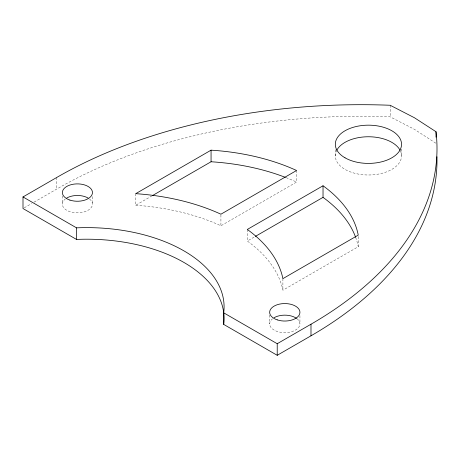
<?xml version="1.0" encoding="UTF-8"?>
<svg xmlns="http://www.w3.org/2000/svg" width="460" height="460" viewBox="0 0 460 460"><rect width="100%" height="100%" fill="white"/><g stroke="black" fill="none" stroke-linecap="round" stroke-linejoin="round"><path stroke-width="0.34" stroke-dasharray="2.3 1.72" d="M24.23 207.822L31.596 203.567M34.051 202.153L56.77 189.037A430.244 248.4 0 0 1 390.172 116.851L414.414 129.323L436.011 143.319M135.723 193.666L135.723 205.252L151.777 195.983M135.723 205.252A167.963 96.974 0 0 1 220.921 225.791L296.573 182.085L296.573 170.499M358.236 236.509L358.236 246.732L282.9 290.226A167.963 96.974 0 0 0 247.319 241.034L254.765 236.739M401.54 149.057L401.54 155.877M390.172 105.265L390.172 116.851M335.311 149.742L335.311 155.877M299.937 315.709L299.937 323.892M282.9 278.639L282.9 290.226M269.663 315.031L269.663 323.892M247.319 229.448L247.319 241.034M220.921 214.889L220.921 225.791M92.46 196.656L92.46 204.154M62.364 195.977L62.364 204.154M56.77 177.451L56.77 189.037M89.585 199.048A15.048 8.688 0 0 1 87.48 210.611A15.048 8.688 0 0 1 67.344 210.611A15.048 8.688 0 0 1 65.239 199.048M297.051 318.751A15.14 8.74 0 0 1 294.929 330.384A15.14 8.74 0 0 1 274.672 330.384A15.14 8.74 0 0 1 272.556 318.751M400.413 150.926A33.114 19.119 0 0 1 368.425 174.99A33.114 19.119 0 0 1 336.444 150.926M286.062 177.629A166.158 95.933 0 0 1 296.573 182.085M355.655 237.383A166.158 95.933 0 0 1 358.236 246.732"/><path stroke-width="0.69" d="M436.96 156.733A430.244 248.4 0 0 1 310.989 335.806L277.219 355.304L223.698 324.403A137.281 79.258 0 0 0 76.521 239.43L23 208.529L23 196.943L56.77 177.451A430.244 248.4 0 0 1 390.172 105.265L414.414 117.737L436.011 131.732L436.011 137.184M211.059 150.167L135.723 193.666A167.963 96.974 0 0 1 220.921 214.205L296.573 170.499A166.158 95.933 0 0 0 211.059 150.167L211.059 161.759L152.392 195.626M323.029 185.771L247.319 229.448A167.963 96.974 0 0 1 282.9 278.639L358.236 235.14A166.158 95.933 0 0 0 323.029 185.771L323.029 197.357A166.158 95.933 0 0 1 355.655 237.383M255.386 236.382L323.029 197.357M23 196.943L76.521 227.844A137.281 79.258 0 0 1 223.698 312.817L277.219 343.718L310.989 324.219A430.244 248.4 0 0 0 436.011 131.732M310.989 324.219L310.989 335.806M277.219 343.718L277.219 355.304M223.698 312.817L223.698 324.403M76.521 227.844L76.521 239.43M66.775 198.013A15.048 8.688 0 0 1 88.05 198.013M274.097 317.71A15.14 8.74 0 0 1 296.562 318.389M336.737 150.328A33.114 19.119 0 0 1 368.425 136.758A33.114 19.119 0 0 1 400.119 150.328M211.059 161.759A166.158 95.933 0 0 1 285.39 177.364M345.011 157.803A33.114 19.119 0 0 0 400.413 149.236A33.114 19.119 0 0 0 359.858 125.821A33.114 19.119 0 0 0 345.011 157.803M277.23 319.872A15.14 8.74 0 0 0 299.937 312.3A15.14 8.74 0 0 0 277.23 304.733A15.14 8.74 0 0 0 277.23 319.872M69.891 200.088A15.048 8.688 0 0 0 92.46 192.567A15.048 8.688 0 0 0 69.891 185.046A15.048 8.688 0 0 0 69.891 200.088"/></g></svg>
